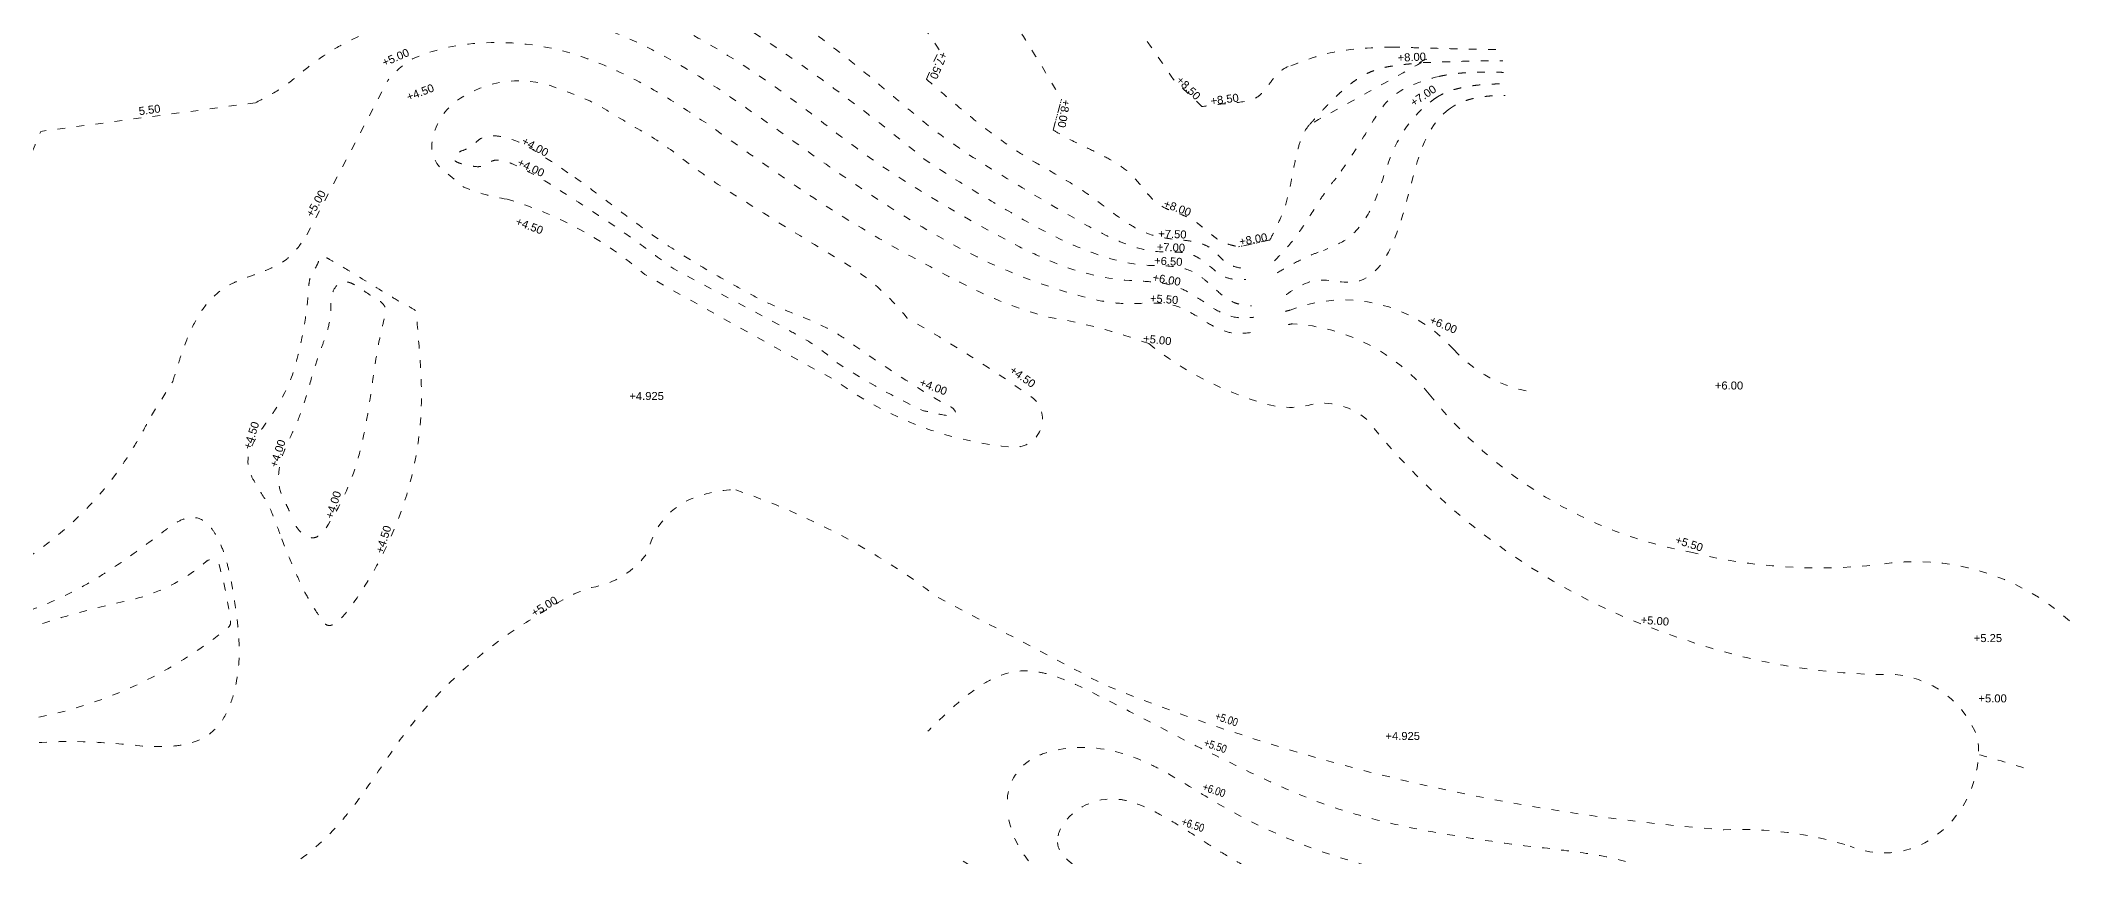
# Model space of a CAD drawing. Extents: x 833962 to 834524, y 817761 to 818199.
# Drawn here: x 834268.4 to 834426.9, y 817872.2 to 817936 of the extents above; entities that cross this region are included whole.
import ezdxf

# ---------------------------------------------------------------- set-up
doc = ezdxf.new("R2010")
doc.units = 0
doc.header["$LTSCALE"] = 1000
doc.header["$MEASUREMENT"] = 0
doc.linetypes.add('ACAD_ISO03W100', pattern=[30, 12, -18])
doc.linetypes.add('Hidden', pattern=[2.25, 1, -1.25])
for name, color, linetype, lineweight in [('030-contour lines- numbers', 2, 'Continuous', 9), ('030-Topo .00', 1, 'ACAD_ISO03W100', 20), ('030-Topo .50', 3, 'ACAD_ISO03W100', 20)]:
    doc.layers.add(name, color=color, linetype=linetype, lineweight=lineweight)
doc.styles.add('W8 TOPO wkcd', font='swissc.ttf', dxfattribs={"height": 1.1})

msp = doc.modelspace()

# ---------------------------------------------------------------- linework, layer by layer
at = {"layer": '030-Topo .00', "ltscale": 5e-05, "flags": 128}
for points in [[(834289.0555194163, 817978.3366989035, 0.005652709647975518), (834298.7363523863, 817971.3477708696, 0.0141547082813443), (834308.6759583981, 817964.8197742732, 0.005819102732384952), (834320.9579318183, 817957.4386076495, -0.005669365135137459), (834327.1612524629, 817953.7054546414, -0.02688166403434383), (834334.0912292938, 817948.951257295, -0.07353799214517538), (834342.3228411931, 817940.5010085148, -0.01378754347013333), (834344.3606385884, 817937.555365986, -0.009418139526553591), (834346.9110966543, 817933.4700209593, -0.002342992252132287), (834348.152724653, 817931.3955188683)], [(834288.0587342967, 817937.5264660027, -0.01421565903722171), (834291.5980393157, 817939.103633166, -0.0802775668915385), (834301.649159298, 817941.4372842335, -0.0953898512461991), (834310.5877862705, 817940.3370422695, -0.02672042142485665), (834314.2297261787, 817938.9713863594, -0.05271854387823858), (834326.495827352, 817931.845660112, -0.005558568606232139), (834330.6097274162, 817928.718782147, 0.02647816736694433), (834336.9785824816, 817924.3258201932, 0.01839193838926112), (834344.8671738578, 817919.8609243236, 0.01820780327058325), (834347.2135893402, 817918.7807777995, 0.08514616661254179), (834353.4643777548, 817917.2304378351, -0.0125163499928555), (834355.4249602234, 817917.0968956385, -0.03780948593900921), (834356.6908001818, 817916.8769506236, -0.06054597108486186), (834357.8845672904, 817916.410472108, -0.02887280060571051), (834359.5634964703, 817915.3410417292, 0.04968166484020236), (834360.9798685724, 817914.5600579211, 0.1123180131339839), (834362.5275706956, 817914.3122402041, 0.01885904950116416), (834363.18204282, 817914.353473093)], [(834327.9708626157, 817937.2335838841, -0.005626048750144863), (834331.9813844586, 817934.1333054362, -0.00700150246944565), (834333.9426402281, 817932.5271581849, 0.004393286493334799), (834336.8440527482, 817930.0683251311, 0.02163829737480473), (834339.871409785, 817927.7788330814, 0.01407370797272934), (834343.0595615893, 817925.7061953853, 0.007278315999125466), (834349.6126074565, 817921.826588868, 0.02543744916591584), (834352.4367677162, 817920.387527802, 0.02215016001500885), (834353.6209397531, 817919.9235942641, 0.07886913144981679), (834356.1277840248, 817919.4622113674, -0.005348750266838447), (834357.1036100978, 817919.4498911715, -0.0283425551835359), (834357.7351470717, 817919.3976666512, -0.05222101784106268), (834358.3326121652, 817919.2494652517, -0.05474275598932716), (834358.884126222, 817918.9663469293, -0.03410445925250589), (834360.1644258085, 817917.966261595, 0.03681301182308316), (834360.6934998811, 817917.6155041086, 0.1017401377702071), (834361.5699032423, 817917.3327842929, 0.03994076570827457), (834362.5344439803, 817917.309387639)], [(834354.9593435081, 817912.2923472876, 0.04789160380890455), (834347.0799275223, 817914.376485147, -0.05538057946259796), (834340.5150262218, 817916.9468289551, -0.00999702611729652), (834335.852035211, 817919.4144146782, -0.02155841086308872), (834328.3367555565, 817923.9791575129, -0.007333743911998114), (834321.1344232847, 817929.0209119002, 0.0101428850112775), (834318.2010675309, 817930.9736728396, 0.01890575011760986), (834315.1632453481, 817932.7507988047, 0.03652134110935932), (834311.1500502768, 817934.5477786781, 0.1098133117978489), (834302.4923207217, 817935.7590055357, 0.08959126083766028), (834297.4704650444, 817934.5426983136), (834297.4704650445, 817934.5426983136, 0.088976274248121), (834295.5393167788, 817932.8681168994)], [(834364.4188522539, 817920.3901228606, 0.007769330411686036), (834364.9411904723, 817921.4204507249, 0.01939631639968679), (834365.4179202825, 817922.5040293866, 0.03823024659325546), (834365.9080069634, 817924.1183079777, 0.008534045224324325), (834366.0917261068, 817924.993614568, -0.004913190919133391), (834366.4340548611, 817926.7496445646, -0.01477198659828669), (834366.6347303927, 817927.5741246273, -0.044588041694115), (834367.031787835, 817928.6648338498, -0.06738170916603488), (834367.4958975039, 817929.3794972489)], [(834310.1358408381, 817925.2853070332, -0.007900121109281046), (834312.1585066412, 817923.8033150278, 0.003511856685101677), (834315.1614109377, 817921.5383350882, 0.02374608151776594), (834319.3176178859, 817918.7458083562, 0.010658245315816), (834322.5767099102, 817916.862941078, 0.005778229041725196), (834324.2320870716, 817915.9628919468, 0.02099471792017783), (834325.927591629, 817915.154376738, -6.862271691607483e-05), (834327.6821155456, 817914.472888797, -0.02713527525291325), (834329.978017576, 817913.4251516573, -0.03126751087970295), (834331.5850693034, 817912.4436741594, 0.02223507135798295), (834338.7247540472, 817907.7491233818, -0.0001437364913100908), (834339.5615632964, 817907.3204645094, -0.2112474694449366), (834339.8898326936, 817906.867273204, -0.4776339163285545), (834339.7747851422, 817906.6998521654, -0.1406798192651692), (834338.2190152396, 817906.9317730212, -0.01354951732277839), (834337.3709689371, 817907.0409422711, -0.03480838171291587), (834330.7620766357, 817910.705349137, -0.004016691980437579), (834329.7824384058, 817911.4869529479, 0.04283618692032026), (834327.7040866598, 817912.8681378267, -0.002589480626329519), (834326.3246042061, 817913.6344403165), (834317.8705405843, 817918.1389313561, -0.00854897313367195), (834315.3516093411, 817919.9977994609, 0.009721752531902965), (834313.3051922977, 817921.433311632, 0.003860524795962275), (834309.0976633197, 817924.1951057357, 0.01490894044269195), (834306.979322172, 817925.4765241757, 0.02256548361877907), (834305.2713521064, 817926.3320182225, 0.04879679143940659), (834304.4864849845, 817926.603835328, 0.067553330241844), (834304.0221371162, 817926.6410347014, 0.1245146163538605), (834303.4419806299, 817926.4465776901, -0.03288333168502091), (834303.0314563329, 817926.2172146672, -0.1204585121163159), (834302.4625845912, 817926.1238849112, -0.03916639950999375), (834301.9685669743, 817926.1942089978, -0.02337961076230247), (834301.1918175152, 817926.379761868, -0.0553414268301201), (834300.866556193, 817926.5160911572, -0.1732939287118598), (834300.6919961772, 817926.6965107865, -0.211511981526968), (834300.7080907867, 817926.867115969, -0.08799952395040693), (834300.8466616014, 817927.0549215185, -0.08989607224663479), (834301.2712041101, 817927.3493184015, 0.06701238795170623), (834301.9695850825, 817927.6604166891, 0.04082358986588708), (834302.334591429, 817927.9557501895, -0.03486364699831259), (834302.701571902, 817928.2589517473, -0.1266697423039295), (834303.4239151684, 817928.5213883987, -0.03292734038966936), (834303.7443597016, 817928.5382059631, -0.04354932682091969), (834304.3980349959, 817928.468298259, -0.07338607166515074), (834306.188093647, 817927.8276014072, -0.01932275630685975), (834307.0032588429, 817927.363575321, -0.008056253807705756), (834309.103530765, 817925.9963094686), (834310.1358408381, 817925.2853070332)], [(834347.4987221017, 817928.9825786158, 0.006951878994062209), (834348.438278532, 817928.4452739389, 0.01119928841488386), (834349.3986330148, 817927.9504506645, -0.001303968662818207), (834350.8603278757, 817927.2444766283, -0.01580520874232157), (834352.0627100671, 817926.6117458505, -0.03773440712760279), (834353.1868651594, 817925.8537043937, -0.0450579530807521), (834353.9716887107, 817925.0991085842, -0.009986951125641559), (834354.3259184886, 817924.6764047717, 0.007361004332766325), (834354.8477561389, 817924.0373543206, 0.01852947190226268), (834355.2113739651, 817923.6376321764, 0.09427047886263662), (834356.280199846, 817922.8705373723, 0.01859659927531385), (834356.7767130296, 817922.6597346301, -0.002942867009488452), (834357.5459208345, 817922.3697406419, -0.01965418711449594), (834358.0481510151, 817922.1526209532, -0.04804991625595), (834358.7442147847, 817921.7282058644, -0.01546836837154082), (834359.1731856869, 817921.3878658483, 0.004856984328536275), (834359.8008820214, 817920.8579213844, 0.02006331921161904), (834360.2309081187, 817920.5315057539, 0.0795743817431707), (834361.1837893971, 817920.0604865187, 0.01888957023729501), (834361.7089647995, 817919.9183890433, 0.004670808462203312), (834361.9764303522, 817919.8566669074)], [(834278.736503549, 817909.3328428442, -0.005209838221861971), (834279.2341995769, 817910.9260447759, -0.008591206024788757), (834279.5900169095, 817911.9615912322, -0.03349678091100163), (834280.4241534773, 817913.897084505, -0.04857149067818187), (834281.3628842139, 817915.3594487176, -0.1154937314042138), (834283.4228250498, 817917.0102344268, -0.01892930151930428), (834284.1186824564, 817917.3131251866, -0.009652725317956062), (834285.3331561458, 817917.7629800215, 0.01470631622382209), (834286.2962451172, 817918.1406395612, 0.02312153024190466), (834286.9799334129, 817918.4734781263, 0.03508888589924907), (834287.6064573771, 817918.8768434491, 0.04469669933319251), (834288.1555233041, 817919.3743376571, 0.02995180819723113), (834288.6332304066, 817919.9581318032, 0.01016586350626182), (834288.926860482, 817920.3773649589, 0.005597401522663741), (834289.2113183754, 817920.8076887209)], [(834364.981790534, 817917.8203678112, -0.006195682035088579), (834366.1389384005, 817918.4774974964, -0.02589936157349844), (834367.6299573327, 817919.2086738268, -0.02018774514282912), (834368.5679825885, 817919.5592173348)], [(834287.8367132214, 817899.210414231, 0.01134478863288998), (834287.5327020609, 817899.8517512234, -0.02020316609388597), (834287.2428377985, 817900.4916775054, -0.1013740415936135), (834286.9952766333, 817901.8594603743, -0.0534373840025396), (834287.1283435378, 817902.9263196468, -0.0402262849264136), (834287.4534370955, 817903.9453946912, -0.01336946958254877), (834287.7346525163, 817904.5905776671, 0.002350867705316338), (834288.1824445493, 817905.5400848214, 0.02603678067405842), (834288.8230624087, 817907.1608687401, 0.009723518454975747), (834289.2471477159, 817908.4961110156, -0.004327650346260794), (834289.8536762323, 817910.524424617, -0.01300423559401568), (834290.3107112574, 817911.8695384244, 0.008236324316099532), (834290.670456208, 817912.8725989746, 0.01695916636451734), (834290.8734130483, 817913.546600385, 0.06296327300213884), (834291.0702546681, 817914.9293759094, -0.01451012542078974), (834291.0899181807, 817915.6357166105, -0.0489990477721128), (834291.1778533485, 817916.1560452197, -0.1357687546526547), (834291.6328553173, 817916.9246627549, -0.2027626166225644), (834292.185879215, 817917.1367835397, -0.06783502376434015), (834292.4939365555, 817917.083563875, -0.04130374225919079), (834292.8182218706, 817916.9516390257, -0.02325608647111373), (834293.1551992976, 817916.7618639631, -0.01219051667307548), (834293.853087035, 817916.2921830848, 0.0205871122886576), (834294.5573797474, 817915.8384812961, -0.0165673337132099), (834294.8798701689, 817915.6351724885, -0.07286743988278808), (834295.1895934996, 817915.3574438889, -0.1398816825579349), (834295.3337994085, 817915.0064117782, -0.03674001798196171), (834295.3424985257, 817914.8418264145, -0.04191894817566299), (834295.3016188771, 817914.4842334958, -0.005148986244574138), (834295.0392531952, 817913.3523980306, 0.01388462752361016), (834294.6223668384, 817911.1984782802, 0.004955412563813657), (834294.4088803987, 817909.830559581, -0.002381837032915912), (834294.0213549981, 817907.1808617775, -0.01182871846339781), (834293.6678970527, 817905.211464537, -0.01955694576053645), (834293.1796699779, 817903.236485671, -0.0780400312765762), (834290.6888944311, 817897.8739998144, -0.02632174273916188), (834290.4497760618, 817897.5638481909, -0.1110527405550562), (834289.9783418151, 817897.185930086, -0.162615760668764), (834289.5040650865, 817897.1375996321, -0.05497690186091662), (834289.2513970797, 817897.2190108136, -0.1415719359352996), (834288.4280219794, 817897.9312302629, -0.04196156511172154), (834288.1759672479, 817898.3927928114, -0.008740725886273726), (834288.1052259878, 817898.5541388525)], [(834365.6404583685, 817914.8139296994, -0.006620194713872227), (834366.0139604822, 817914.9151953943, -0.006620194713872227)], [(834354.9593435081, 817912.2923472875, 0.09997838177962241), (834364.0104338554, 817907.6187829663, 0.1521656554669979), (834367.8850483482, 817907.5944525056, -0.2087016476202165), (834371.9649709853, 817906.3937045144, 0.1506465917902214), (834397.2014866171, 817889.0329858712, 0.07749000088676924), (834412.0337524244, 817886.4366055332, -0.3369395479981037), (834419.7110948289, 817881.4540691024, -0.2880974426260784), (834415.9306986073, 817873.4849530268, -0.2416666563243313), (834409.7347258219, 817873.0227195288, -0.2941172350087174)], [(834250.7797640193, 817889.0642656381, 0.0118765149975634), (834252.3128546155, 817889.2185384847, 0.01928338572157225), (834253.3182491929, 817889.3850238723, 0.03512388322111217), (834254.7822150418, 817889.8033185597, 0.01396413967149213), (834255.734081088, 817890.1745547021, 0.007054520950015537), (834257.6126008431, 817891.0150349546, -0.01248987453357004), (834259.50146573, 817891.8189471345, -0.001693062253963705), (834261.4043061957, 817892.563716201, 0.01381373147955937), (834263.7604283715, 817893.5497559725, 0.1287991495167723), (834274.4465044306, 817902.3072615378, 0.01887659849990617), (834275.5673484828, 817904.0207124893, 0.009501177650507618), (834276.5876790443, 817905.792898004, 0.00237461027459156), (834277.0810664957, 817906.6887893506)], [(834280.7453693303, 817869.7916560501, 0.01917959301528456), (834281.4897753205, 817869.3524251612, 0.1511017887560633), (834283.0417699004, 817869.0011039485, 0.0543009521765769), (834283.8506075073, 817869.1555920985, 0.04975795386343773), (834285.0720976143, 817869.6691764265, 0.02102698014526442), (834286.2662887236, 817870.3673066741, 0.01531338869805688), (834288.454461903, 817871.8300336152, 0.06592019459019743), (834292.0610344678, 817875.1619394337, 0.01962782305341027), (834293.5884059856, 817877.1496491961, 0.005577685685091244), (834296.0183299298, 817880.6540049181, -0.09670576884713865), (834305.6396830484, 817890.0511958298, -0.01502414300665019), (834308.4990144295, 817891.8278123769, -0.07808605515390252), (834311.4364893254, 817893.2338270206, 0.2013510049661357), (834315.8441477238, 817895.993236125, -0.2344168366161125), (834319.0834285289, 817900.1021185208, -0.1013335710117466), (834322.6933156049, 817900.8702587383)], [(834322.7033092112, 817900.8643984508, -0.08113116759735599), (834338.458408763, 817892.4785388742), (834351.4908678002, 817885.6277707999, 0.07798626193601893), (834399.8713418884, 817874.2966229235, -0.0874534926184276), (834409.734725822, 817873.0227195288, -0.09681958147196157)], [(834343.9188549569, 817876.7004212678, -0.2562248575673131), (834345.9707420844, 817879.8975900315, -0.06558547970605093), (834347.4134395639, 817880.4598810482, -0.1132120524150087), (834352.0628528424, 817880.4746401724, -0.05713824129506782), (834354.9444921116, 817879.4829121018, -0.01804058146455456), (834356.2975252613, 817878.7803960538, -0.01007637278586315), (834359.579059347, 817876.8149868844, 0.04809926747975298), (834367.8393845011, 817872.826580937, 0.02171595228719202), (834372.2544301895, 817871.4393547024, 0.01535468990779189), (834376.6095934829, 817870.4115886821, -0.01700290547294012), (834378.7826047748, 817869.8912053299, -0.04042537650244121), (834381.5315322485, 817868.8925262594, -0.038306274606369), (834382.6473753486, 817868.2657141865, -0.04655990859751321), (834383.2436660975, 817867.7766971395, -0.1264853476422621), (834383.7744831317, 817866.933644271, -0.1234332220019068), (834383.7887752039, 817866.1328519537, -0.04642868024738624), (834383.6313524273, 817865.620256326, -0.03723851812346889), (834383.2779379159, 817864.9149564214, -0.02761448067863759), (834382.5567444251, 817863.8465119036, 0.0003401891586102388), (834381.054705626, 817861.8596756035, 0.008155234458071148), (834378.4361641504, 817858.2219560988, -0.04785262955251346), (834377.1909896075, 817856.76136815, -0.2391041913081609), (834371.8358123627, 817855.2224260297, -0.04025793979209833), (834370.3516088352, 817855.6237196639, -0.02327821410807815), (834368.9099609798, 817856.2168656914, -0.02101054046692264), (834366.1732742517, 817857.6340261021, -0.0102708962594969), (834363.5666202827, 817859.1990798346, -0.00154351859528151), (834359.708366306, 817861.6307074368, -0.00787040597458665), (834353.32769009, 817865.8092950297, -0.01391157402950721), (834347.7661774644, 817869.8165314002, -0.04934437534538091), (834345.7956623985, 817871.6058619176, -0.1390988744043526), (834343.9774466397, 817875.3673049831, -0.01362394999494511), (834343.89722467, 817875.8664612364)], [(834423.2944823396, 817879.1493795235, 0.008455191402887923), (834419.763553597, 817880.1829513067, 0.008455191402887923)]]:
    msp.add_lwpolyline(points, format="xyb", dxfattribs=at)
for points in [[(834289.2113183754, 817920.8076887209), (834295.5393167787, 817932.8681168993)], [(834347.4987221017, 817928.9825786158), (834348.1527246529, 817931.3955188683)], [(834364.4188522539, 817920.3901228606), (834361.9764303522, 817919.8566669074)], [(834277.0810664959, 817906.6887893506), (834278.736503549, 817909.3328428442)]]:
    msp.add_lwpolyline(points, dxfattribs=at)
at = {"layer": '030-Topo .00', "color": 96, "linetype": 'Hidden', "ltscale": 5e-05}
for points in [[(834347.4987253735, 817928.982578194), (834348.1527281649, 817931.3955183809)], [(834364.4188546711, 817920.3901207547), (834361.9764327162, 817919.8566650454)]]:
    msp.add_lwpolyline(points, dxfattribs=at)
at = {"layer": '030-Topo .00', "ltscale": 5e-05}
msp.add_lwpolyline([(834366.013960482, 817914.9151953942, -0.3166673845344671), (834378.7971975646, 817911.8258483084, 0.172765483552088), (834384.9827569267, 817908.4965685569, 0.589210348918562)], format="xyb", dxfattribs=at)
at = {"layer": '030-Topo .00', "ltscale": 5e-05, "flags": 128}
msp.add_lwpolyline([(834251.4403774766, 817881.1331433795), (834251.5487019406, 817883.6651982692, -0.2891542624974424), (834251.9133245505, 817884.1916900151, -0.02154085725489392), (834268.3145904365, 817890.3475336713, -0.02619690133138027), (834275.2142730168, 817892.2096257149, 0.1263281846098001), (834281.3792172557, 817895.2835978793, -0.548081379112803), (834282.3488425509, 817894.9954432797, -0.03933385839016122), (834283.2491742686, 817890.566757378, -0.2571753840486182), (834283.0695520181, 817890.1190001465, -0.1689882658602968), (834262.0358793286, 817882.4164041169, 0.0865367235885049), (834252.2520410707, 817880.5462796789, -0.5382343611471695)], format="xyb", close=True, dxfattribs=at)
at = {"layer": '030-Topo .00', "ltscale": 5e-05}
for points, knots in [([(834376.3936484134, 817934.2510000726), (834374.9828443339, 817934.1030859794), (834372.4953867004, 817934.0326582096), (834369.6584322115, 817931.7909688012), (834368.265336551, 817930.2373630836), (834367.5372799163, 817929.4254210311)], [6.26458262845973, 6.26458262845973, 6.26458262845973, 6.264582629222565, 10.45342523593156, 13.45630412466571, 16.7437290888464, 16.7437290888464, 16.7437290888464, 16.7437290888464]), ([(834377.4310612736, 817931.5247064017), (834377.2998136911, 817931.4371986783), (834375.9645907553, 817930.493615241), (834373.6689250495, 817927.5719638072), (834372.9377115063, 817923.2932351284), (834370.7168851355, 817920.4339353701), (834369.2353322032, 817919.8282893925), (834368.6126555431, 817919.5737445795)], [5.624709954708397, 5.624709954708397, 5.624709954708397, 5.624709954708397, 6.102941667128365, 10.57387619645686, 16.17921749676302, 18.93078388013334, 20.9256418368691, 20.9256418368691, 20.9256418368691, 20.9256418368691])]:
    msp.add_open_spline(points, degree=3, knots=knots, dxfattribs=at)
for points in [[(834376.3936484128, 817934.2510000726), (834380.5477960692, 817934.4180835368), (834382.6147563381, 817934.3864333907)], [(834377.4310612736, 817931.5247064017), (834379.0806230676, 817932.6130964971), (834382.7412195437, 817932.5908813704)]]:
    msp.add_open_spline(points, degree=2, dxfattribs=at)
at = {"layer": '030-Topo .50', "ltscale": 5e-05, "flags": 128}
for points in [[(834356.8898974227, 817932.9344279753, 0.01099732143240828), (834353.9977183235, 817937.0813966577, 0.08256255337416625), (834339.4709894871, 817951.0907168435, 0.01312442304177371), (834335.2432606592, 817953.8436360863, 0.006029876136969514), (834330.8983531588, 817956.4415397819, -0.006617929036953289), (834322.1380158223, 817961.6389097789, -0.01216041375450048), (834315.7227917381, 817965.8049971815, -0.01836511813676897), (834309.6109697, 817970.3393868246, -0.0548020454040023), (834298.8823130688, 817980.9711545778, -0.005443712193184552), (834295.7262612662, 817984.9320668513, 0.1016387142234362), (834287.2293343428, 817992.8570848734, 0.0947901944120547), (834285.172029906, 817994.2377930972, 0.1628927282697891), (834277.9143829665, 817993.6997002276)], [(834338.5825727963, 817935.2627705843, 0.009440541674762392), (834335.6699295173, 817939.5102340354, 0.07295457429276848), (834327.9355021939, 817947.6129491574, 0.01881952060689387), (834324.6093879384, 817950.0481098536, 0.02008413715774029), (834319.308077913, 817953.3240523622, 0.01055608632758916), (834313.8272916218, 817956.2809294823, 0.004596274067450306), (834310.1476115286, 817958.1357792726, 0.005734930024864763), (834302.7506655958, 817961.6640170634, 0.0003411044484302862), (834284.1379379687, 817970.2463468718)], [(834314.4675865828, 817943.6774288471, 0.007206750213050001), (834317.2339848975, 817941.4301614471, 0.01211113949024757), (834320.0980913233, 817939.3111945444, 0.00662840875422808), (834323.042211469, 817937.2992112595, -0.03064476280125539), (834337.3841427241, 817926.7431846369, 0.01427375282832672), (834341.9070459565, 817923.8866800658, 0.004986666534152685), (834344.9959582452, 817922.085202254, 0.01770340400071748), (834348.1527390579, 817920.417212737, 0.02355952283471086), (834350.6125986774, 817919.3767967748, 0.02308504991969278), (834352.3138336588, 817918.840107365, 0.04808635094411177), (834354.9492730739, 817918.4034209381, -0.03881134163835913), (834357.1739457769, 817918.2836242679, -0.1107864628820056), (834358.8261525308, 817917.6522282813, -0.03560257503108816), (834359.5470551042, 817917.1020407649, -6.669783449171315e-05), (834360.5702157601, 817916.1864155574, 0.06059148276548148), (834361.4799164961, 817915.5734098547, 0.06087636349122973), (834362.0952413486, 817915.3645605416, 0.0297458249908021), (834362.9866600812, 817915.2452824115)], [(834285.1905239288, 817931.1176655177, 0.0232645158538505), (834286.9642518454, 817932.1012006019, 0.03361305721098502), (834288.5904023296, 817933.3045449017, -0.01829436983267285), (834290.1837800386, 817934.5611149675, -0.03329003170921536), (834291.9101910489, 817935.6227801531, -0.1209986744530456), (834303.6017393647, 817938.6101740224, -0.07411377677676052), (834310.2783328844, 817937.644261314, -0.04910284044363245), (834316.5255669092, 817935.0703331478, -0.02961659378822064), (834322.2955082776, 817931.5649977018, -0.005478941123263298), (834328.926479985, 817926.889879313, 0.007632610322452271), (834333.3892243742, 817923.8427337289, 0.02524518003324055), (834340.355534771, 817919.6788083754, 0.05863660693955907), (834350.428082523, 817915.8055729376, 0.03455068005521697), (834352.4275378471, 817915.4639175609, 0.03787094927590737), (834354.4830577794, 817915.4463384742, -0.02324034675251282), (834355.8460808045, 817915.4465608245, -0.1058134244983935), (834357.7726480304, 817914.9619000141, -0.02757223527787344), (834359.5643092783, 817913.9127597706, 0.04706582055585339), (834360.7747581715, 817913.3111121664, 0.09457734528544731), (834362.0651667964, 817913.0916283217, 0.03256238988375459), (834363.4298900394, 817913.2221937334)], [(834304.8463138685, 817923.5896050375, -0.06478050774721772), (834301.4708831867, 817924.5201595625), (834299.685532245, 817925.99418018, -0.2707424379155122), (834299.0568566606, 817928.4241281642, -0.1650379477001195), (834300.7310654942, 817931.1329055547, -0.2806821437479713), (834309.2737548306, 817932.0436292993, -0.06527148048571017), (834312.4435770664, 817930.6389225965, 0.006014865556093954), (834315.4256955831, 817928.8696604158, -0.03504142217691325), (834318.2982584414, 817926.9317412645, 0.02421584661041868), (834322.0737711674, 817924.264042602, 0.006053525181699095), (834331.1302454885, 817918.6540045047, -0.08962715641072595), (834336.0952222318, 817914.2882277163, -0.02523413920908728), (834345.9666012874, 817908.0075992694, -0.6916887008726594), (834344.4056278215, 817904.1979124026, -0.1386054533111117), (834330.5544449283, 817909.3807487851, -0.003589632193974489), (834315.6027286096, 817917.7005016083, 0.1065854436084176), (834304.8463138685, 817923.5896050375, -16.21028597145679)], [(834337.599479742, 817932.9641779613, 0.005895678625428871), (834340.3686327396, 817930.5819606098, 0.0112955377154807), (834342.5154933756, 817928.8693083907, 0.01699317244149483), (834344.7524916092, 817927.2870622536, 0.01319866108276426), (834346.30200314, 817926.3331756997, -0.004273969145236586), (834348.6673949298, 817924.9646989752, -0.02911752235082153), (834350.9652689284, 817923.4253222911, 0.01390912418741188), (834352.8263707525, 817922.0319218882, 0.02779705974721328), (834353.9845216532, 817921.3104672689, 0.08315911368563257), (834356.0952249654, 817920.5705850426, 0.01859307693768772), (834357.0159885255, 817920.4404147639, -0.004042245801897737), (834357.9624254963, 817920.3403068002, -0.03621912925533623), (834358.8781249268, 817920.1696135082, -0.05085889103580229), (834359.5062192929, 817919.9291278298, -0.06896618767251055), (834360.0550932938, 817919.5426482426, 0.02565864261501423), (834360.8770801876, 817918.729297281, 0.05456231565933795), (834361.2444509245, 817918.4741548501, 0.05243306061602949), (834361.662223462, 817918.3107544445, 0.03062823653229478), (834362.3459849689, 817918.1695941419)], [(834365.8605543337, 817933.956409724, 0.110730105623325), (834364.8974038198, 817933.2545824855, 0.02679963140296062), (834364.5158517346, 817932.7699476557, -0.0144618688211461), (834364.0267482536, 817932.1106241741, -0.04870486406750595), (834363.6158413016, 817931.6910273305, -0.07791962366984946), (834363.1205423054, 817931.4029169565, -0.04953778509982114), (834362.5459078075, 817931.2404906518, -0.03023247650169133), (834360.6958008105, 817931.0245941114, 0.004329477152818209), (834359.1210938073, 817930.8207483857)], [(834285.1905239288, 817931.1176655177), (834268.423601366, 817928.8824313844, 0.01854264645449134), (834267.3070364832, 817926.0518733436, -0.05670800952212249), (834261.5629832528, 817914.2195052643), (834261.452670753, 817914.0005365142), (834261.2676082528, 817913.6694740143), (834261.0856082526, 817913.377380264), (834260.8883582528, 817913.0899427641), (834260.6487332525, 817912.7733177642), (834260.360577003, 817912.4304740141), (834260.244545753, 817912.3022865143), (834260.0222645028, 817912.0702552642), (834259.7322957529, 817911.791161514), (834259.4080770029, 817911.5069115144), (834259.0291707529, 817911.2084115142), (834258.8163270028, 817911.055692764), (834258.598577003, 817910.910067764), (834258.362077003, 817910.7639115143), (834258.1201395028, 817910.626974014), (834257.8592332528, 817910.4932865142), (834257.592545753, 817910.3715365141), (834257.1879207527, 817910.2139427644), (834256.7745770029, 817910.080911514), (834256.3329832528, 817909.963255264), (834255.886889503, 817909.8640365143), (834255.5944520026, 817909.8071615142), (834255.0072020028, 817909.7066302642), (834254.0520759925, 817909.5620956096)], [(834364.777098901, 817918.7546668533, 0.009281735669325782), (834365.7122824728, 817919.756352605, 0.03837109551055166), (834367.0522803917, 817921.5035512436, 0.004466175472490435), (834368.333605966, 817923.5100517991, -0.01379274570839329), (834368.9936761227, 817924.4705169465, -0.02520745619901959), (834369.6407184681, 817925.2673684217, -0.02520745619901959)], [(834365.8684935855, 817913.7730806833, -0.0273299850107884), (834366.192072133, 817913.8424930768)], [(834253.2528732622, 817887.0286694586, -0.03828503189600363), (834256.2323382486, 817888.2483719863, -0.01363909643256096), (834258.0833275905, 817888.8019274562, -0.006902545435193994), (834260.6056454409, 817889.4421472866, 0.004664537593980039), (834263.1734202185, 817890.0835319798, 0.03082405818572304), (834268.3401001865, 817891.7346406145, 0.04938336964324998), (834273.2513362572, 817894.2403716671, 0.01470035260902647), (834275.5415039249, 817895.7891256897, 0.006071859128931689), (834278.2021127361, 817897.751877124, -0.02617753284925414), (834278.9883209618, 817898.2892670543, -0.0966415764790249), (834279.9964045947, 817898.6939612539, -0.23095723161512), (834281.3554676131, 817898.2823542644, -0.05227257590714775), (834281.7719369348, 817897.8367683141, -0.04596622558919573), (834282.256855695, 817897.0596005806, -0.03706511197235189), (834282.7435138011, 817895.9013928345, -0.0237294454668431), (834283.101858841, 817894.643456487, -0.01399742659134216), (834283.3726271497, 817893.3290482855, -0.01308955147234411), (834283.7734206575, 817890.6744537579, -0.02371915551781116), (834283.9222799181, 817888.6497536813, -0.07711652217089632), (834283.4486776799, 817884.770480588, -0.06042133196310504), (834282.7369802411, 817883.0754259441, -0.1733246168063141), (834280.6524860855, 817881.2598575662, -0.05836099715396076), (834279.3127945245, 817880.9048281277, -0.03508357025467491), (834277.8768424432, 817880.7989379489, -0.01896521738465979), (834276.3845811085, 817880.8485131955, 0.01093448127236122), (834272.6659976114, 817881.1455157592, 0.04828181592949327), (834265.2960000901, 817880.812977357, 0.01867726984359167), (834261.6035909328, 817880.153263974, 0.01141393776146776), (834257.975463334, 817879.2829112958, -0.00488427984546938), (834254.3213238104, 817878.3060444101, -0.02467023718982059), (834253.4743433878, 817878.1446956045, -0.05308593568362673), (834252.6378958215, 817878.1122264897, -0.07166601271560917), (834252.0220619069, 817878.2462554992, -0.1869930675366788), (834251.2018907358, 817878.9812147375, -0.06854467817553335), (834250.9887098834, 817879.5856025821, -0.03697864810857192), (834250.9017458096, 817880.2261693215, -0.02195473713983278), (834250.8852781191, 817881.1188543909, -0.003128616634602162), (834250.9267821675, 817882.453800043, -0.01929178690696041), (834251.0069046742, 817883.7489230573, -0.0289980318360152), (834251.1374807354, 817884.5674704296, -0.08515955653514158), (834251.5765101827, 817885.685800947, -0.06901844480679016), (834252.0803085075, 817886.2755059109, -0.04462597083278019), (834252.6614609038, 817886.7028762066, -0.01594056773959932), (834252.9590451184, 817886.874818701)], [(834340.4818349475, 817871.8380528454, -0.008375934757145043), (834345.6914032674, 817868.7732536715, -0.02750812919525686), (834355.1369615367, 817862.1890502368, -0.008175580720418987), (834359.0933162078, 817859.010275349, 0.005130287426673693), (834363.5497835203, 817855.3205888378, 0.01360409599368005), (834365.8898747424, 817853.5504849128, 0.03053354677479872), (834368.8322127919, 817851.6988569268, 0.04292327000081138), (834371.146237703, 817850.6843626891, 0.1772253080115544), (834376.9772569153, 817850.7978677129, 0.06387913198891237), (834379.6551334024, 817852.2153073377, 0.08434912639743324), (834383.9035178197, 817856.4534305937, -0.03905921303922764), (834386.9029217396, 817860.0981243362, -0.01285254728210079), (834389.4272164851, 817862.6057768363, 0.008297716471944964), (834391.928182046, 817865.0136662683, 0.02728186314152207), (834393.794133774, 817867.0746836112, 0.0391958448685342), (834394.5627134315, 817868.2117531957, 0.05295610410654244), (834394.852941756, 817868.891720512, 0.1157013268927262), (834394.9142033361, 817869.7722193775, 0.1586344200772698), (834394.379849168, 817870.7111997941, 0.07234006187442696), (834393.5931764252, 817871.2635055603, 0.02930083517882421), (834392.917585532, 817871.5697908616, 0.0350564746530126), (834391.2819569394, 817872.058786225, 0.01808742458940709), (834389.3830584564, 817872.4200949944, 0.008973240107929811), (834385.3521878493, 817872.9376302506, -0.0154142709388699), (834377.1476427576, 817874.1370803106, -0.02340089811121146), (834371.4119021859, 817875.4328639932, -0.03230446537881502), (834366.374326277, 817877.2081736902, -0.009418384005389583), (834363.3373415793, 817878.5771096224, -0.00803622600026197), (834357.0828129067, 817881.66477313, 0.006652287105060265), (834349.830887861, 817885.3839764299, 0.02406083772119506), (834347.9245474703, 817886.1989960517, 0.03055939320854707), (834346.716471779, 817886.5576102936, 0.04397533513324595), (834345.5525746858, 817886.7216613385, 0.1071681395558472), (834343.336491491, 817886.3439834303, 0.05418456775198244), (834341.7517075062, 817885.5111199277, 0.03733281545824559), (834339.708364039, 817883.9033741058, 0.01101621693702781), (834337.7065819205, 817881.99912474)], [(834347.8356202822, 817873.3009260126, 0.1405848789140774), (834348.162245521, 817872.4497483275, 0.05392863810231343), (834348.5867853792, 817871.9782990732, 0.02320299366968737), (834348.9561711389, 817871.6712323704, 0.0270682137845445), (834349.8830323099, 817871.0547489126, 0.01490636061370827), (834353.0985499982, 817869.2954443581, -0.01244671160297551), (834356.3005866297, 817867.4287476687, -0.006093466503010585), (834359.6545431232, 817865.3104164322, -0.0008796969519367912), (834365.1331533997, 817861.715429264, 0.00874469031024879), (834366.8175223658, 817860.653416385, 0.02254117709028557), (834368.0306492057, 817859.9861711037, 0.05009838643837911), (834369.2581138733, 817859.5219255904, 0.1781478340049012), (834371.5752691486, 817859.7010050446, 0.03903322681747378), (834372.3078819237, 817860.1028244164, 0.01617599965572505), (834372.8110252654, 817860.4501769606, 0.01809456244030427), (834373.8421897201, 817861.2785472837, 0.003693439424103443), (834375.4127723352, 817862.6661813658, 0.02313182415745168), (834376.5669860602, 817863.7842455968, 0.04147428894937061), (834377.0428538247, 817864.3950930181, 0.05977809362675254), (834377.2224769833, 817864.7654553581, 0.2498148736879809), (834377.1517356042, 817865.4069599741, 0.08238233600858204), (834376.8618158342, 817865.7008674085, 0.04289925602259756), (834376.3769091954, 817865.9983265408, 0.02194749411420305), (834375.6780601322, 817866.3154818304, 0.0112835726886135), (834374.7463130887, 817866.6684777368, 0.006208229931230242), (834372.1297179523, 817867.5440273271, -0.008214641859001044), (834368.7173280205, 817868.7135545544, -0.01266833994852869), (834365.8982556256, 817869.81933676, -0.01929977542442318), (834363.0642740085, 817871.1485372746, -0.01444886202246943), (834361.254194484, 817872.1639521098, -0.007073101340390283), (834359.530797637, 817873.2308741212, 0.005469441841674911), (834357.1061858507, 817874.7636455398, 0.02083911600216831), (834355.2306374107, 817875.8175196303, 0.03523577235040562), (834353.8236761951, 817876.4086885784, 0.04049593400001888), (834352.8223275836, 817876.6557878149, 0.2770558623023842), (834348.3514448324, 817874.842303228, 0.09310155641373838), (834347.8863840797, 817873.8674663189, 0.0503209246587845), (834347.832034746, 817873.4856248538)]]:
    msp.add_lwpolyline(points, format="xyb", dxfattribs=at)
for points in [[(834337.599479742, 817932.9641779613), (834338.5825727963, 817935.2627705843)], [(834359.1210938073, 817930.8207483857), (834356.8898974227, 817932.9344279753)]]:
    msp.add_lwpolyline(points, dxfattribs=at)
msp.add_lwpolyline([(834287.103260588, 817897.4179523622, 0.0145132885002385), (834286.4118873922, 817899.2300321253, 0.03130060394328678), (834285.9839881598, 817900.0885843144, -0.02213199264880844), (834285.0250150323, 817901.6627011435, -0.05430023206553825), (834284.6852334312, 817902.4874332943, -0.1441529356664257), (834284.7203076434, 817903.7930856319, -0.03616892865129238), (834284.9149746473, 817904.2991907955, -0.02976437672980474), (834285.3050804487, 817905.0134888112, -0.01633697500663557), (834286.1201505666, 817906.2195205004, 0.01094695628016258), (834286.7507586437, 817907.161685622, 0.06818361751070937), (834288.2111920606, 817910.2769578684, 0.01921724340319664), (834288.630052199, 817911.8246485034, 0.03958559355215718), (834289.363849244, 817916.7813872572, -0.05124975724372975), (834289.4377433313, 817917.334547647, -0.05066850715621427), (834289.555244294, 817917.6436061271, -0.02342300681871694), (834289.829404678, 817918.1314363533, 0.03546155943102431), (834290.0837157449, 817918.604961772, 0.05929418572459053), (834290.1951122793, 817918.9983334913, -0.1880038788067668), (834290.2705685745, 817919.1068383168, -0.1462824309775193), (834290.3745234107, 817919.1218599752, -0.0619056568215206), (834290.5454017967, 817919.0783384627, -0.03624780210468647), (834290.9722067282, 817918.8794916418, -0.01601460005945035), (834292.6195551355, 817917.9139052579, 0.0009104946352258081), (834295.592545717, 817916.0915524428, 0.008216076269676164), (834296.7801360944, 817915.3939543349, -0.02808326416036361), (834297.6497701355, 817914.9166027822, -0.2192562769097861), (834297.8016340971, 817914.6797807126, -0.02665294535645311), (834297.827198047, 817913.8060116587, -0.01030561710401269), (834298.1160613818, 817909.8795990461, -0.0259463974727565), (834298.1153440318, 817906.6195187413, -0.101535490272208), (834295.2001904465, 817895.9796040215, -0.03937138855320996), (834292.798085031, 817891.9417091173, -0.02203147565785336), (834292.1075303035, 817891.067864088, -0.04356996463841853), (834291.5491870391, 817890.5239588954, -0.0566748895371292), (834291.2520134567, 817890.337348223, -0.08861417775864544), (834291.0048072207, 817890.2679058295, -0.2049316328242887), (834290.6248613965, 817890.3980580084, -0.05123884059716705), (834290.4744041127, 817890.5564186455, -0.02606335211368033), (834290.2082265614, 817890.9566241767, -0.02124260353174058), (834289.3033197148, 817892.4001654817, -0.01973742487162078), (834288.6865506663, 817893.6246229912, -0.009353909480203277), (834287.9701117048, 817895.2576162047, -0.008007215565675137)], format="xyb", close=True, dxfattribs=at)
at = {"layer": '030-Topo .50', "ltscale": 5e-05}
msp.add_lwpolyline([(834366.1920721328, 817913.8424930769, -0.2123627526839547), (834376.8720488596, 817908.3464760281, 0.1825673765370389), (834397.291157678, 817895.99300198, 0.0888941084999262), (834411.9572494659, 817895.0205708145, -0.2272129681983663), (834426.8711904848, 817890.6339601112, -0.026254755750252)], format="xyb", dxfattribs=at)
for points, knots in [([(834373.967623177, 817935.4702451465), (834372.2312641876, 817935.4172376428), (834369.339960554, 817935.3097973868), (834366.6646306543, 817934.2489311569), (834365.6017749994, 817933.8274699863)], [8.6466059371322, 8.6466059371322, 8.6466059371322, 8.6466059371322, 13.81956340809511, 17.22929669037269, 17.22929669037269, 17.22929669037269, 17.22929669037269]), ([(834377.6409944356, 817933.1767091188), (834376.187444016, 817932.8072211598), (834373.6858537018, 817931.9897328203), (834371.7986786289, 817928.3774868002), (834370.4079593434, 817926.373139506), (834369.6407184681, 817925.2673684218)], [5.084843848350158, 5.084843848350158, 5.084843848350158, 5.084843848350158, 9.392754143985304, 12.70302017379038, 16.77657166256684, 16.77657166256684, 16.77657166256684, 16.77657166256684]), ([(834378.4156743473, 817930.6055775356), (834378.2427615975, 817930.4725795528), (834375.9642693242, 817928.5293488824), (834375.5483515672, 817923.0565448105), (834372.3467579766, 817916.2505447675), (834367.9710756817, 817917.7235808964), (834366.2455756533, 817916.5125040293), (834365.3985689355, 817915.9180153445)], [4.774004402638355, 4.774004402638355, 4.774004402638355, 4.774004402638355, 5.475304197983925, 14.52809115756312, 20.32193001278797, 23.40086580968698, 26.36944766738585, 26.36944766738585, 26.36944766738585, 26.36944766738585])]:
    msp.add_open_spline(points, degree=3, knots=knots, dxfattribs=at)
for points in [[(834373.9675686503, 817935.4702467646), (834381.1702432295, 817935.2565263041), (834382.5515247352, 817935.2842094009)], [(834377.6409944356, 817933.1767091188), (834379.6767815553, 817933.6254642443), (834382.6779879408, 817933.4886573806)], [(834378.4156743446, 817930.6055775335), (834379.7991917018, 817931.6997424336), (834382.8044511466, 817931.6931053603)]]:
    msp.add_open_spline(points, degree=2, dxfattribs=at)

# ---------------------------------------------------------------- texts
at = {"layer": '030-contour lines- numbers', "ltscale": 0.2, "char_height": 0.625, "width": 1.290308821131475, "attachment_point": 8, "style": 'W8 TOPO wkcd'}
for s, insert, rotation in [('{\\fArial|b0|i0|c0|p34;+5.00}', (834296.2676606887, 817934.365746988), 23.593988826578517), ('{\\fArial|b0|i0|c0|p34;+5.00}', (834296.2676606887, 817934.365746988), 23.593988826578517), ('{\\fArial|b0|i0|c0|p34;+8.50}', (834357.8450222254, 817932.0489688902), 315.4757318549025), ('{\\fArial|b0|i0|c0|p34;5.50}', (834276.9655510756, 817930.2483007784), 7.590616519324803), ('{\\fArial|b0|i0|c0|p34;+8.50}', (834360.9309490932, 817931.071727874), 7.475731854902489), ('{\\fArial|b0|i0|c0|p34;+5.00}', (834290.1916394681, 817923.0847187905), 60.38918191984439), ('{\\fArial|b0|i0|c0|p34;+4.50}', (834285.1755727554, 817905.0184240234), 72.2553716257116), ('{\\fArial|b0|i0|c0|p34;+4.00}', (834287.233868282, 817903.6141855081), 72.2553716257116), ('{\\fArial|b0|i0|c0|p34;+4.00}', (834291.580054788, 817899.5953457113), 72.2553716257116), ('{\\fArial|b0|i0|c0|p34;+4.50}', (834295.4947287611, 817896.9022353601), 72.2553716257116), ('{\\fArial|b0|i0|c0|p34;+5.00}', (834307.9229738979, 817891.4876232431), 31.161586633473213), ('{\\fArial|b0|i0|c0|p34;+5.00}', (834394.4726594555, 817890.3184154565), 356.10080126669067)]:
    msp.add_mtext(s, dxfattribs=dict(at, insert=insert, rotation=rotation))
at = {"layer": '030-contour lines- numbers', "ltscale": 0.05, "attachment_point": 8, "style": 'W8 TOPO wkcd'}
for s, insert, char_height, width, rotation in [('{\\fArial|b0|i0|c0|p34;+7.50}', (834338.2602861552, 817934.1586140076), 0.625, 0.5892004369480501, 246.89772877235853), ('{\\fArial|b0|i0|c0|p34;+8.00}', (834375.5207516602, 817934.3647692986), 0.6249999999999999, 0.5892004369480497, 2.5402413267352815), ('{\\fArial|b0|i0|c0|p34;+4.50}', (834298.180642238, 817931.6340645308), 0.625, 0.5892004369480499, 20.975618600394615), ('{\\fArial|b0|i0|c0|p34;+7.00}', (834376.5807725717, 817931.4052948368), 0.625, 0.5892004369480499, 33.97561860039462), ('{\\fArial|b0|i0|c0|p34;+8.00}', (834348.0251123267, 817930.3252666504), 0.625, 0.58920043694805, 260.289931830799), ('{\\fArial|b0|i0|c0|p34;+4.00}', (834306.8904682525, 817927.3986663354), 0.625, 0.5892004369480499, 331.7078333406988), ('{\\fArial|b0|i0|c0|p34;+4.00}', (834306.5717248144, 817925.76093965), 0.625, 0.58920043694805, 334.70783334069887), ('{\\fArial|b0|i0|c0|p34;+8.00}', (834357.0932525335, 817922.5994870103), 0.625, 0.5892004369480496, 339.97561860039445), ('{\\fArial|b0|i0|c0|p34;+4.50}', (834306.4813905248, 817921.1970118743), 0.625, 0.5892004369480501, 339.34372746740576), ('{\\fArial|b0|i0|c0|p34;+7.00}', (834356.6851288985, 817919.4972015588), 0.625, 0.5892004369480499, 357.9756186003946), ('{\\fArial|b0|i0|c0|p34;+7.50}', (834356.8004834394, 817920.5348754057), 0.625, 0.5892004369480499, 357.9756186003946), ('{\\fArial|b0|i0|c0|p34;+8.00}', (834363.1783129668, 817920.1284004269), 0.625, 0.5892004369480494, 9.975618600394478), ('{\\fArial|b0|i0|c0|p34;+6.50}', (834356.4743600169, 817918.4131147417), 0.625, 0.5892004369480498, 356.99999999999994), ('{\\fArial|b0|i0|c0|p34;+6.00}', (834356.3086357178, 817916.9833022674), 0.625, 0.5892004369480499, 350), ('{\\fArial|b0|i0|c0|p34;+5.50}', (834356.1435916695, 817915.4485493514), 0.625, 0.5892004369480499, 355.99999999999994), ('{\\fArial|b0|i0|c0|p34;+6.00}', (834377.8590209769, 817913.4667742129), 0.625, 0.5892004369480499, 337.4345710035132), ('{\\fArial|b0|i0|c0|p34;+5.00}', (834355.5987444085, 817912.2730486377), 0.625, 0.5892004369480496, 353.8754632329047), ('{\\fArial|b0|i0|c0|p34;+4.50}', (834344.9277240958, 817909.4413928209), 0.625, 0.5892004369480501, 324.34372746740576), ('{\\fArial|b0|i0|c0|p34;+4.00}', (834338.0315190993, 817908.6204418589), 0.625, 0.5892004369480501, 339.34372746740576), ('{\\fArial|b0|i0|c0|p34;+5.50}', (834397.0735339042, 817896.3571793126), 0.625, 0.58920043694805, 342.2260793312647)]:
    msp.add_mtext(s, dxfattribs=dict(at, insert=insert, char_height=char_height, width=width, rotation=rotation))
at = {"layer": '030-contour lines- numbers', "ltscale": 0.2, "char_height": 0.625, "width": 1.290308821131475, "attachment_point": 8, "style": 'W8 TOPO wkcd'}
for s, insert in [('{\\fArial|b0|i0|c0|p34;+6.00}', (834400.2844989464, 817908.700083395)), ('{\\fArial|b0|i0|c0|p34;+5.25}', (834420.50639112, 817888.9613455056)), ('{\\fArial|b0|i0|c0|p34;+5.00}', (834420.873455918, 817884.2472465585))]:
    msp.add_mtext(s, dxfattribs=dict(at, insert=insert))
at = {"layer": '030-contour lines- numbers', "color": 2, "ltscale": 0.2, "char_height": 0.625, "width": 1.290308821131475, "attachment_point": 8, "style": 'W8 TOPO wkcd'}
for insert in [(834315.7460421942, 817907.879277378), (834374.798522997, 817881.3123755355)]:
    msp.add_mtext('{\\fArial|b0|i0|c0|p34;+4.925}', dxfattribs=dict(at, insert=insert))
at = {"layer": '030-contour lines- numbers', "ltscale": 0.2, "extrusion": (-5.859740555264588e-08, -3.997067430023192e-08, 0.9999999999999974), "insert": (834360.942793018, 817882.6405688361), "char_height": 0.625, "width": 1.290308821131475, "attachment_point": 8, "text_direction": (0.9494429283408841, -0.3139396850088966, 4.308651142167458e-08), "style": 'W8 TOPO wkcd'}
msp.add_mtext('+5.00', dxfattribs=at)
at = {"layer": '030-contour lines- numbers', "ltscale": 0.2, "extrusion": (-5.859740555264589e-08, -3.997067430023193e-08, 0.9999999999999977), "insert": (834360.0693492619, 817880.5523998867), "char_height": 0.625, "width": 1.290308821131475, "attachment_point": 8, "text_direction": (0.9494429283408841, -0.3139396850088966, 4.308651142167458e-08), "style": 'W8 TOPO wkcd'}
msp.add_mtext('+5.50', dxfattribs=at)
at = {"layer": '030-contour lines- numbers', "ltscale": 0.2, "extrusion": (-5.995666601236981e-08, -3.790130528356003e-08, 0.9999999999999977), "insert": (834359.9645705059, 817877.1022187999), "char_height": 0.625, "width": 1.290308821131475, "attachment_point": 8, "text_direction": (0.949442928340884, -0.3139396850088966, 4.502670871019399e-08), "style": 'W8 TOPO wkcd'}
msp.add_mtext('+6.00', dxfattribs=at)
at = {"layer": '030-contour lines- numbers', "ltscale": 0.2, "extrusion": (-6.124287851017407e-08, -3.578575936464862e-08, 0.9999999999999977), "insert": (834358.3186732498, 817874.3833637749), "char_height": 0.625, "width": 1.290308821131475, "attachment_point": 8, "text_direction": (0.949442928340884, -0.3139396850088966, 4.691204788998281e-08), "style": 'W8 TOPO wkcd'}
msp.add_mtext('+6.50', dxfattribs=at)

doc.saveas('drawing.dxf')
